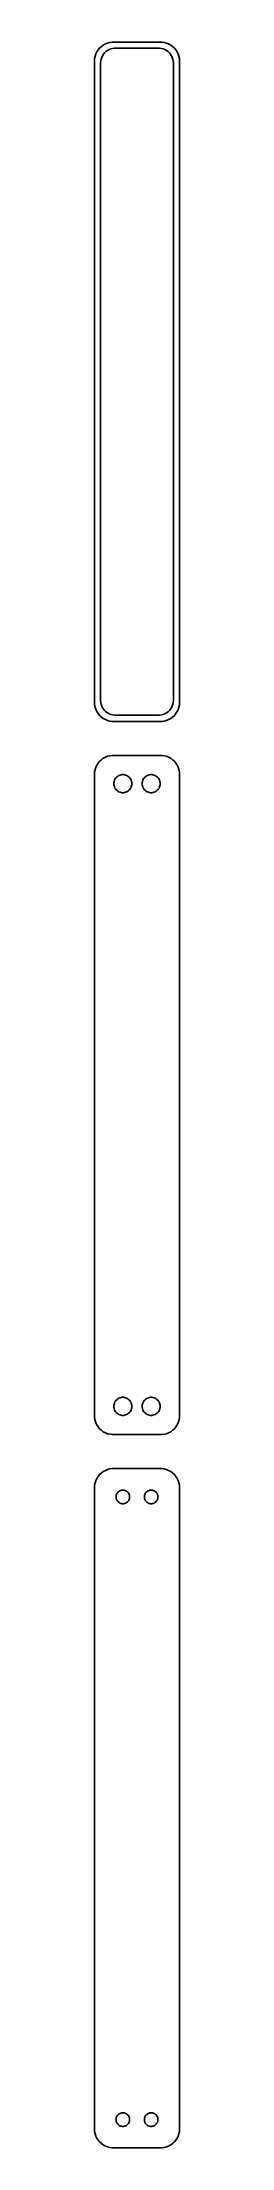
# Model space of a CAD drawing. Header units: metres. Extents: x -11 to 11, y 288 to 846.
import ezdxf

# ---------------------------------------------------------------- set-up
doc = ezdxf.new("R2010")
doc.units = ezdxf.units.M

msp = doc.modelspace()

# ---------------------------------------------------------------- linework, layer by layer
for p, q in [((-10.8989, 842.841), (-11.0929, 842.243)), ((-10.6315, 843.409), (-10.8989, 842.841)), ((-10.2951, 843.939), (-10.6315, 843.409)), ((-9.89484, 844.423), (-10.2951, 843.939)), ((-9.43712, 844.853), (-9.89484, 844.423)), ((-8.92912, 845.222), (-9.43712, 844.853)), ((-9.1436, 842.366), (-8.88301, 842.776)), ((-8.37889, 845.524), (-8.92912, 845.222)), ((-8.88301, 842.776), (-8.57301, 843.151)), ((-8.57301, 843.151), (-8.21851, 843.484)), ((-7.79507, 845.755), (-8.37889, 845.524)), ((-8.21851, 843.484), (-7.82506, 843.77)), ((-7.82506, 843.77), (-7.39888, 844.004)), ((-7.1869, 845.911), (-7.79507, 845.755)), ((-7.39888, 844.004), (-6.9467, 844.183)), ((-6.56395, 845.99), (-7.1869, 845.911)), ((-6.9467, 844.183), (-6.47565, 844.304)), ((6.56395, 845.99), (-6.56395, 845.99)), ((-6.47565, 844.304), (-5.99316, 844.365)), ((-5.99316, 844.365), (5.99316, 844.365)), ((5.99316, 844.365), (6.47565, 844.304)), ((6.47565, 844.304), (6.9467, 844.183)), ((7.1869, 845.911), (6.56395, 845.99)), ((6.9467, 844.183), (7.39888, 844.004)), ((7.79507, 845.755), (7.1869, 845.911)), ((7.39888, 844.004), (7.82506, 843.77)), ((8.37889, 845.524), (7.79507, 845.755)), ((7.82506, 843.77), (8.21851, 843.484)), ((8.21851, 843.484), (8.57301, 843.151)), ((8.92912, 845.222), (8.37889, 845.524)), ((8.57301, 843.151), (8.88301, 842.776)), ((8.88301, 842.776), (9.1436, 842.366)), ((9.43712, 844.853), (8.92912, 845.222)), ((9.89484, 844.423), (9.43712, 844.853)), ((10.2951, 843.939), (9.89484, 844.423)), ((10.6315, 843.409), (10.2951, 843.939)), ((10.8989, 842.841), (10.6315, 843.409)), ((11.0929, 842.243), (10.8989, 842.841)), ((-11.2106, 841.627), (-11.25, 841)), ((-11.25, 841), (-11.25, 671)), ((-11.0929, 842.243), (-11.2106, 841.627)), ((-9.62262, 840.5), (-9.59209, 840.985)), ((-9.62262, 671.5), (-9.62262, 840.5)), ((-9.59209, 840.985), (-9.50096, 841.463)), ((-9.50096, 841.463), (-9.35068, 841.926)), ((-9.35068, 841.926), (-9.1436, 842.366)), ((9.1436, 842.366), (9.35068, 841.926)), ((9.35068, 841.926), (9.50096, 841.463)), ((9.50096, 841.463), (9.59209, 840.985)), ((9.59209, 840.985), (9.62262, 840.5)), ((9.62262, 840.5), (9.62262, 671.5)), ((11.2106, 841.627), (11.0929, 842.243)), ((11.25, 841), (11.2106, 841.627)), ((11.25, 671), (11.25, 841)), ((-11.25, 671), (-11.2106, 670.373)), ((-11.2106, 670.373), (-11.0929, 669.757)), ((-11.0929, 669.757), (-10.8989, 669.159)), ((-9.59209, 671.015), (-9.62262, 671.5)), ((-9.50096, 670.537), (-9.59209, 671.015)), ((-9.35068, 670.074), (-9.50096, 670.537)), ((-9.1436, 669.634), (-9.35068, 670.074)), ((-8.88301, 669.224), (-9.1436, 669.634)), ((9.1436, 669.634), (8.88301, 669.224)), ((9.35068, 670.074), (9.1436, 669.634)), ((9.50096, 670.537), (9.35068, 670.074)), ((9.59209, 671.015), (9.50096, 670.537)), ((9.62262, 671.5), (9.59209, 671.015)), ((10.8989, 669.159), (11.0929, 669.757)), ((11.0929, 669.757), (11.2106, 670.373)), ((11.2106, 670.373), (11.25, 671)), ((-10.8989, 669.159), (-10.6315, 668.591)), ((-10.6315, 668.591), (-10.2951, 668.061)), ((-10.2951, 668.061), (-9.89484, 667.577)), ((-9.89484, 667.577), (-9.43712, 667.147)), ((-9.43712, 667.147), (-8.92912, 666.778)), ((-8.92912, 666.778), (-8.37889, 666.476)), ((-8.57301, 668.849), (-8.88301, 669.224)), ((-8.21851, 668.516), (-8.57301, 668.849)), ((-8.37889, 666.476), (-7.79507, 666.245)), ((-7.82506, 668.23), (-8.21851, 668.516)), ((-7.39888, 667.996), (-7.82506, 668.23)), ((-7.79507, 666.245), (-7.1869, 666.089)), ((-6.9467, 667.817), (-7.39888, 667.996)), ((-7.1869, 666.089), (-6.56395, 666.01)), ((-6.47565, 667.696), (-6.9467, 667.817)), ((-6.56395, 666.01), (6.56395, 666.01)), ((-5.99316, 667.635), (-6.47565, 667.696)), ((5.99316, 667.635), (-5.99316, 667.635)), ((6.47565, 667.696), (5.99316, 667.635)), ((6.9467, 667.817), (6.47565, 667.696)), ((6.56395, 666.01), (7.1869, 666.089)), ((7.39888, 667.996), (6.9467, 667.817)), ((7.1869, 666.089), (7.79507, 666.245)), ((7.82506, 668.23), (7.39888, 667.996)), ((7.79507, 666.245), (8.37889, 666.476)), ((8.21851, 668.516), (7.82506, 668.23)), ((8.57301, 668.849), (8.21851, 668.516)), ((8.37889, 666.476), (8.92912, 666.778)), ((8.88301, 669.224), (8.57301, 668.849)), ((8.92912, 666.778), (9.43712, 667.147)), ((9.43712, 667.147), (9.89484, 667.577)), ((9.89484, 667.577), (10.2951, 668.061)), ((10.2951, 668.061), (10.6315, 668.591)), ((10.6315, 668.591), (10.8989, 669.159)), ((-11.0929, 653.243), (-11.2106, 652.627)), ((-10.8989, 653.841), (-11.0929, 653.243)), ((-10.6315, 654.409), (-10.8989, 653.841)), ((-10.2951, 654.939), (-10.6315, 654.409)), ((-9.89484, 655.423), (-10.2951, 654.939)), ((-9.43712, 655.853), (-9.89484, 655.423)), ((-8.92912, 656.222), (-9.43712, 655.853)), ((-8.37889, 656.524), (-8.92912, 656.222)), ((-7.79507, 656.755), (-8.37889, 656.524)), ((-7.1869, 656.911), (-7.79507, 656.755)), ((-6.56395, 656.99), (-7.1869, 656.911)), ((6.56395, 656.99), (-6.56395, 656.99)), ((7.1869, 656.911), (6.56395, 656.99)), ((7.79507, 656.755), (7.1869, 656.911)), ((8.37889, 656.524), (7.79507, 656.755)), ((8.92912, 656.222), (8.37889, 656.524)), ((9.43712, 655.853), (8.92912, 656.222)), ((9.89484, 655.423), (9.43712, 655.853)), ((10.2951, 654.939), (9.89484, 655.423)), ((10.6315, 654.409), (10.2951, 654.939)), ((10.8989, 653.841), (10.6315, 654.409)), ((11.0929, 653.243), (10.8989, 653.841)), ((11.2106, 652.627), (11.0929, 653.243)), ((-11.2106, 652.627), (-11.25, 652)), ((-11.25, 652), (-11.25, 482)), ((-6.14999, 649.5), (-6.13107, 649.801)), ((-6.13107, 649.199), (-6.14999, 649.5)), ((-6.13107, 649.801), (-6.07458, 650.097)), ((-6.07458, 648.903), (-6.13107, 649.199)), ((-6.07458, 650.097), (-5.98146, 650.383)), ((-5.98146, 648.617), (-6.07458, 648.903)), ((-5.98146, 650.383), (-5.85313, 650.656)), ((-5.85313, 648.344), (-5.98146, 648.617)), ((-5.85313, 650.656), (-5.69164, 650.911)), ((-5.69164, 648.089), (-5.85313, 648.344)), ((-5.69164, 650.911), (-5.49951, 651.143)), ((-5.49951, 647.857), (-5.69164, 648.089)), ((-5.49951, 651.143), (-5.27982, 651.349)), ((-5.27982, 647.651), (-5.49951, 647.857)), ((-5.27982, 651.349), (-5.03598, 651.526)), ((-5.03598, 647.474), (-5.27982, 647.651)), ((-5.03598, 651.526), (-4.77187, 651.672)), ((-4.77187, 647.328), (-5.03598, 647.474)), ((-4.77187, 651.672), (-4.49164, 651.783)), ((-4.49164, 647.217), (-4.77187, 647.328)), ((-4.49164, 651.783), (-4.19971, 651.857)), ((-4.19971, 651.857), (-3.9007, 651.895)), ((-3.9007, 651.895), (-3.59929, 651.895)), ((-3.59929, 651.895), (-3.30028, 651.857)), ((-3.30028, 651.857), (-3.00835, 651.783)), ((-3.00835, 651.783), (-2.72812, 651.672)), ((-2.72812, 647.328), (-3.00835, 647.217)), ((-2.72812, 651.672), (-2.464, 651.526)), ((-2.464, 647.474), (-2.72812, 647.328)), ((-2.464, 651.526), (-2.22017, 651.349)), ((-2.22017, 647.651), (-2.464, 647.474)), ((-2.22017, 651.349), (-2.00047, 651.143)), ((-2.00047, 647.857), (-2.22017, 647.651)), ((-2.00047, 651.143), (-1.80835, 650.911)), ((-1.80835, 648.089), (-2.00047, 647.857)), ((-1.80835, 650.911), (-1.64685, 650.656)), ((-1.64685, 648.344), (-1.80835, 648.089)), ((-1.64685, 650.656), (-1.51852, 650.383)), ((-1.51852, 648.617), (-1.64685, 648.344)), ((-1.51852, 650.383), (-1.4254, 650.097)), ((-1.4254, 648.903), (-1.51852, 648.617)), ((-1.4254, 650.097), (-1.36891, 649.801)), ((-1.36891, 649.199), (-1.4254, 648.903)), ((-1.36891, 649.801), (-1.34999, 649.5)), ((-1.34999, 649.5), (-1.36891, 649.199)), ((1.34999, 649.5), (1.36891, 649.801)), ((1.36891, 649.199), (1.34999, 649.5)), ((1.36891, 649.801), (1.4254, 650.097)), ((1.4254, 648.903), (1.36891, 649.199)), ((1.4254, 650.097), (1.51852, 650.383)), ((1.51852, 648.617), (1.4254, 648.903)), ((1.51852, 650.383), (1.64685, 650.656)), ((1.64685, 648.344), (1.51852, 648.617)), ((1.64685, 650.656), (1.80835, 650.911)), ((1.80835, 648.089), (1.64685, 648.344)), ((1.80835, 650.911), (2.00047, 651.143)), ((2.00047, 647.857), (1.80835, 648.089)), ((2.00047, 651.143), (2.22017, 651.349)), ((2.22017, 647.651), (2.00047, 647.857)), ((2.22017, 651.349), (2.464, 651.526)), ((2.464, 647.474), (2.22017, 647.651)), ((2.464, 651.526), (2.72812, 651.672)), ((2.72812, 647.328), (2.464, 647.474)), ((2.72812, 651.672), (3.00835, 651.783)), ((3.00835, 647.217), (2.72812, 647.328)), ((3.00835, 651.783), (3.30028, 651.857)), ((3.30028, 651.857), (3.59929, 651.895)), ((3.59929, 651.895), (3.9007, 651.895)), ((3.9007, 651.895), (4.19971, 651.857)), ((4.19971, 651.857), (4.49164, 651.783)), ((4.49164, 651.783), (4.77187, 651.672)), ((4.77187, 647.328), (4.49164, 647.217)), ((4.77187, 651.672), (5.03598, 651.526)), ((5.03598, 647.474), (4.77187, 647.328)), ((5.03598, 651.526), (5.27982, 651.349)), ((5.27982, 647.651), (5.03598, 647.474)), ((5.27982, 651.349), (5.49951, 651.143)), ((5.49951, 647.857), (5.27982, 647.651)), ((5.49951, 651.143), (5.69164, 650.911)), ((5.69164, 648.089), (5.49951, 647.857)), ((5.69164, 650.911), (5.85313, 650.656)), ((5.85313, 648.344), (5.69164, 648.089)), ((5.85313, 650.656), (5.98146, 650.383)), ((5.98146, 648.617), (5.85313, 648.344)), ((5.98146, 650.383), (6.07458, 650.097)), ((6.07458, 648.903), (5.98146, 648.617)), ((6.07458, 650.097), (6.13107, 649.801)), ((6.13107, 649.199), (6.07458, 648.903)), ((6.13107, 649.801), (6.14999, 649.5)), ((6.14999, 649.5), (6.13107, 649.199)), ((11.25, 652), (11.2106, 652.627)), ((11.25, 482), (11.25, 652)), ((-4.19971, 647.143), (-4.49164, 647.217)), ((-3.9007, 647.105), (-4.19971, 647.143)), ((-3.59929, 647.105), (-3.9007, 647.105)), ((-3.30028, 647.143), (-3.59929, 647.105)), ((-3.00835, 647.217), (-3.30028, 647.143)), ((3.30028, 647.143), (3.00835, 647.217)), ((3.59929, 647.105), (3.30028, 647.143)), ((3.9007, 647.105), (3.59929, 647.105)), ((4.19971, 647.143), (3.9007, 647.105)), ((4.49164, 647.217), (4.19971, 647.143)), ((-5.98146, 485.383), (-5.85313, 485.656)), ((-5.85313, 485.656), (-5.69164, 485.911)), ((-5.69164, 485.911), (-5.49951, 486.143)), ((-5.49951, 486.143), (-5.27982, 486.349)), ((-5.27982, 486.349), (-5.03598, 486.526)), ((-5.03598, 486.526), (-4.77187, 486.672)), ((-4.77187, 486.672), (-4.49164, 486.783)), ((-4.49164, 486.783), (-4.19971, 486.857)), ((-4.19971, 486.857), (-3.9007, 486.895)), ((-3.9007, 486.895), (-3.59929, 486.895)), ((-3.59929, 486.895), (-3.30028, 486.857)), ((-3.30028, 486.857), (-3.00835, 486.783)), ((-3.00835, 486.783), (-2.72812, 486.672)), ((-2.72812, 486.672), (-2.464, 486.526)), ((-2.464, 486.526), (-2.22017, 486.349)), ((-2.22017, 486.349), (-2.00047, 486.143)), ((-2.00047, 486.143), (-1.80835, 485.911)), ((-1.80835, 485.911), (-1.64685, 485.656)), ((-1.64685, 485.656), (-1.51852, 485.383)), ((1.51852, 485.383), (1.64685, 485.656)), ((1.64685, 485.656), (1.80835, 485.911)), ((1.80835, 485.911), (2.00047, 486.143)), ((2.00047, 486.143), (2.22017, 486.349)), ((2.22017, 486.349), (2.464, 486.526)), ((2.464, 486.526), (2.72812, 486.672)), ((2.72812, 486.672), (3.00835, 486.783)), ((3.00835, 486.783), (3.30028, 486.857)), ((3.30028, 486.857), (3.59929, 486.895)), ((3.59929, 486.895), (3.9007, 486.895)), ((3.9007, 486.895), (4.19971, 486.857)), ((4.19971, 486.857), (4.49164, 486.783)), ((4.49164, 486.783), (4.77187, 486.672)), ((4.77187, 486.672), (5.03598, 486.526)), ((5.03598, 486.526), (5.27982, 486.349)), ((5.27982, 486.349), (5.49951, 486.143)), ((5.49951, 486.143), (5.69164, 485.911)), ((5.69164, 485.911), (5.85313, 485.656)), ((5.85313, 485.656), (5.98146, 485.383)), ((-11.25, 482), (-11.2106, 481.373)), ((-11.2106, 481.373), (-11.0929, 480.757)), ((-11.0929, 480.757), (-10.8989, 480.159)), ((-10.8989, 480.159), (-10.6315, 479.591)), ((-6.14999, 484.5), (-6.13107, 484.801)), ((-6.13107, 484.199), (-6.14999, 484.5)), ((-6.13107, 484.801), (-6.07458, 485.097)), ((-6.07458, 483.903), (-6.13107, 484.199)), ((-6.07458, 485.097), (-5.98146, 485.383)), ((-5.98146, 483.617), (-6.07458, 483.903)), ((-5.85313, 483.344), (-5.98146, 483.617)), ((-5.69164, 483.089), (-5.85313, 483.344)), ((-5.49951, 482.857), (-5.69164, 483.089)), ((-5.27982, 482.651), (-5.49951, 482.857)), ((-5.03598, 482.474), (-5.27982, 482.651)), ((-4.77187, 482.328), (-5.03598, 482.474)), ((-4.49164, 482.217), (-4.77187, 482.328)), ((-4.19971, 482.143), (-4.49164, 482.217)), ((-3.9007, 482.105), (-4.19971, 482.143)), ((-3.59929, 482.105), (-3.9007, 482.105)), ((-3.30028, 482.143), (-3.59929, 482.105)), ((-3.00835, 482.217), (-3.30028, 482.143)), ((-2.72812, 482.328), (-3.00835, 482.217)), ((-2.464, 482.474), (-2.72812, 482.328)), ((-2.22017, 482.651), (-2.464, 482.474)), ((-2.00047, 482.857), (-2.22017, 482.651)), ((-1.80835, 483.089), (-2.00047, 482.857)), ((-1.64685, 483.344), (-1.80835, 483.089)), ((-1.51852, 483.617), (-1.64685, 483.344)), ((-1.51852, 485.383), (-1.4254, 485.097)), ((-1.4254, 483.903), (-1.51852, 483.617)), ((-1.4254, 485.097), (-1.36891, 484.801)), ((-1.36891, 484.199), (-1.4254, 483.903)), ((-1.36891, 484.801), (-1.34999, 484.5)), ((-1.34999, 484.5), (-1.36891, 484.199)), ((1.34999, 484.5), (1.36891, 484.801)), ((1.36891, 484.199), (1.34999, 484.5)), ((1.36891, 484.801), (1.4254, 485.097)), ((1.4254, 483.903), (1.36891, 484.199)), ((1.4254, 485.097), (1.51852, 485.383)), ((1.51852, 483.617), (1.4254, 483.903)), ((1.64685, 483.344), (1.51852, 483.617)), ((1.80835, 483.089), (1.64685, 483.344)), ((2.00047, 482.857), (1.80835, 483.089)), ((2.22017, 482.651), (2.00047, 482.857)), ((2.464, 482.474), (2.22017, 482.651)), ((2.72812, 482.328), (2.464, 482.474)), ((3.00835, 482.217), (2.72812, 482.328)), ((3.30028, 482.143), (3.00835, 482.217)), ((3.59929, 482.105), (3.30028, 482.143)), ((3.9007, 482.105), (3.59929, 482.105)), ((4.19971, 482.143), (3.9007, 482.105)), ((4.49164, 482.217), (4.19971, 482.143)), ((4.77187, 482.328), (4.49164, 482.217)), ((5.03598, 482.474), (4.77187, 482.328)), ((5.27982, 482.651), (5.03598, 482.474)), ((5.49951, 482.857), (5.27982, 482.651)), ((5.69164, 483.089), (5.49951, 482.857)), ((5.85313, 483.344), (5.69164, 483.089)), ((5.98146, 483.617), (5.85313, 483.344)), ((5.98146, 485.383), (6.07458, 485.097)), ((6.07458, 483.903), (5.98146, 483.617)), ((6.07458, 485.097), (6.13107, 484.801)), ((6.13107, 484.199), (6.07458, 483.903)), ((6.13107, 484.801), (6.14999, 484.5)), ((6.14999, 484.5), (6.13107, 484.199)), ((10.6315, 479.591), (10.8989, 480.159)), ((10.8989, 480.159), (11.0929, 480.757)), ((11.0929, 480.757), (11.2106, 481.373)), ((11.2106, 481.373), (11.25, 482)), ((-10.6315, 479.591), (-10.2951, 479.061)), ((-10.2951, 479.061), (-9.89484, 478.577)), ((-9.89484, 478.577), (-9.43712, 478.147)), ((-9.43712, 478.147), (-8.92912, 477.778)), ((-8.92912, 477.778), (-8.37889, 477.476)), ((-8.37889, 477.476), (-7.79507, 477.245)), ((-7.79507, 477.245), (-7.1869, 477.089)), ((-7.1869, 477.089), (-6.56395, 477.01)), ((-6.56395, 477.01), (6.56395, 477.01)), ((6.56395, 477.01), (7.1869, 477.089)), ((7.1869, 477.089), (7.79507, 477.245)), ((7.79507, 477.245), (8.37889, 477.476)), ((8.37889, 477.476), (8.92912, 477.778)), ((8.92912, 477.778), (9.43712, 478.147)), ((9.43712, 478.147), (9.89484, 478.577)), ((9.89484, 478.577), (10.2951, 479.061)), ((10.2951, 479.061), (10.6315, 479.591)), ((-11.2106, 463.627), (-11.25, 463)), ((-11.0929, 464.243), (-11.2106, 463.627)), ((-10.8989, 464.841), (-11.0929, 464.243)), ((-10.6315, 465.409), (-10.8989, 464.841)), ((-10.2951, 465.939), (-10.6315, 465.409)), ((-9.89484, 466.423), (-10.2951, 465.939)), ((-9.43712, 466.853), (-9.89484, 466.423)), ((-8.92912, 467.222), (-9.43712, 466.853)), ((-8.37889, 467.524), (-8.92912, 467.222)), ((-7.79507, 467.755), (-8.37889, 467.524)), ((-7.1869, 467.911), (-7.79507, 467.755)), ((-6.56395, 467.99), (-7.1869, 467.911)), ((6.56395, 467.99), (-6.56395, 467.99)), ((7.1869, 467.911), (6.56395, 467.99)), ((7.79507, 467.755), (7.1869, 467.911)), ((8.37889, 467.524), (7.79507, 467.755)), ((8.92912, 467.222), (8.37889, 467.524)), ((9.43712, 466.853), (8.92912, 467.222)), ((9.89484, 466.423), (9.43712, 466.853)), ((10.2951, 465.939), (9.89484, 466.423)), ((10.6315, 465.409), (10.2951, 465.939)), ((10.8989, 464.841), (10.6315, 465.409)), ((11.0929, 464.243), (10.8989, 464.841)), ((11.2106, 463.627), (11.0929, 464.243)), ((11.25, 463), (11.2106, 463.627)), ((-11.25, 463), (-11.25, 293)), ((-5.54999, 460.5), (-5.5358, 460.726)), ((-5.5358, 460.274), (-5.54999, 460.5)), ((-5.5358, 460.726), (-5.49344, 460.948)), ((-5.49344, 460.052), (-5.5358, 460.274)), ((-5.49344, 460.948), (-5.42358, 461.163)), ((-5.42358, 459.837), (-5.49344, 460.052)), ((-5.42358, 461.163), (-5.32735, 461.367)), ((-5.32735, 459.633), (-5.42358, 459.837)), ((-5.32735, 461.367), (-5.20622, 461.558)), ((-5.20622, 459.442), (-5.32735, 459.633)), ((-5.20622, 461.558), (-5.06213, 461.732)), ((-5.06213, 459.268), (-5.20622, 459.442)), ((-5.06213, 461.732), (-4.89735, 461.887)), ((-4.89735, 459.113), (-5.06213, 459.268)), ((-4.89735, 461.887), (-4.71448, 462.02)), ((-4.71448, 458.98), (-4.89735, 459.113)), ((-4.71448, 462.02), (-4.51639, 462.129)), ((-4.51639, 458.871), (-4.71448, 458.98)), ((-4.51639, 462.129), (-4.30623, 462.212)), ((-4.30623, 458.788), (-4.51639, 458.871)), ((-4.30623, 462.212), (-4.08728, 462.268)), ((-4.08728, 458.732), (-4.30623, 458.788)), ((-4.08728, 462.268), (-3.86302, 462.296)), ((-3.86302, 458.704), (-4.08728, 458.732)), ((-3.86302, 462.296), (-3.63696, 462.296)), ((-3.63696, 458.704), (-3.86302, 458.704)), ((-3.63696, 462.296), (-3.4127, 462.268)), ((-3.4127, 458.732), (-3.63696, 458.704)), ((-3.4127, 462.268), (-3.19376, 462.212)), ((-3.19376, 458.788), (-3.4127, 458.732)), ((-3.19376, 462.212), (-2.9836, 462.129)), ((-2.9836, 458.871), (-3.19376, 458.788)), ((-2.9836, 462.129), (-2.78551, 462.02)), ((-2.78551, 458.98), (-2.9836, 458.871)), ((-2.78551, 462.02), (-2.60263, 461.887)), ((-2.60263, 459.113), (-2.78551, 458.98)), ((-2.60263, 461.887), (-2.43785, 461.732)), ((-2.43785, 459.268), (-2.60263, 459.113)), ((-2.43785, 461.732), (-2.29376, 461.558)), ((-2.29376, 459.442), (-2.43785, 459.268)), ((-2.29376, 461.558), (-2.17264, 461.367)), ((-2.17264, 459.633), (-2.29376, 459.442)), ((-2.17264, 461.367), (-2.0764, 461.163)), ((-2.0764, 459.837), (-2.17264, 459.633)), ((-2.0764, 461.163), (-2.00655, 460.948)), ((-2.00655, 460.052), (-2.0764, 459.837)), ((-2.00655, 460.948), (-1.96419, 460.726)), ((-1.96419, 460.274), (-2.00655, 460.052)), ((-1.96419, 460.726), (-1.95, 460.5)), ((-1.95, 460.5), (-1.96419, 460.274)), ((1.95, 460.5), (1.96419, 460.726)), ((1.96419, 460.274), (1.95, 460.5)), ((1.96419, 460.726), (2.00655, 460.948)), ((2.00655, 460.052), (1.96419, 460.274)), ((2.00655, 460.948), (2.0764, 461.163)), ((2.0764, 459.837), (2.00655, 460.052)), ((2.0764, 461.163), (2.17264, 461.367)), ((2.17264, 459.633), (2.0764, 459.837)), ((2.17264, 461.367), (2.29376, 461.558)), ((2.29376, 459.442), (2.17264, 459.633)), ((2.29376, 461.558), (2.43785, 461.732)), ((2.43785, 459.268), (2.29376, 459.442)), ((2.43785, 461.732), (2.60263, 461.887)), ((2.60263, 459.113), (2.43785, 459.268)), ((2.60263, 461.887), (2.78551, 462.02)), ((2.78551, 458.98), (2.60263, 459.113)), ((2.78551, 462.02), (2.9836, 462.129)), ((2.9836, 458.871), (2.78551, 458.98)), ((2.9836, 462.129), (3.19376, 462.212)), ((3.19376, 458.788), (2.9836, 458.871)), ((3.19376, 462.212), (3.4127, 462.268)), ((3.4127, 458.732), (3.19376, 458.788)), ((3.4127, 462.268), (3.63696, 462.296)), ((3.63696, 458.704), (3.4127, 458.732)), ((3.63696, 462.296), (3.86302, 462.296)), ((3.86302, 458.704), (3.63696, 458.704)), ((3.86302, 462.296), (4.08728, 462.268)), ((4.08728, 458.732), (3.86302, 458.704)), ((4.08728, 462.268), (4.30623, 462.212)), ((4.30623, 458.788), (4.08728, 458.732)), ((4.30623, 462.212), (4.51639, 462.129)), ((4.51639, 458.871), (4.30623, 458.788)), ((4.51639, 462.129), (4.71448, 462.02)), ((4.71448, 458.98), (4.51639, 458.871)), ((4.71448, 462.02), (4.89735, 461.887)), ((4.89735, 459.113), (4.71448, 458.98)), ((4.89735, 461.887), (5.06213, 461.732)), ((5.06213, 459.268), (4.89735, 459.113)), ((5.06213, 461.732), (5.20622, 461.558)), ((5.20622, 459.442), (5.06213, 459.268)), ((5.20622, 461.558), (5.32735, 461.367)), ((5.32735, 459.633), (5.20622, 459.442)), ((5.32735, 461.367), (5.42358, 461.163)), ((5.42358, 459.837), (5.32735, 459.633)), ((5.42358, 461.163), (5.49344, 460.948)), ((5.49344, 460.052), (5.42358, 459.837)), ((5.49344, 460.948), (5.5358, 460.726)), ((5.5358, 460.274), (5.49344, 460.052)), ((5.5358, 460.726), (5.54999, 460.5)), ((5.54999, 460.5), (5.5358, 460.274)), ((11.25, 293), (11.25, 463)), ((-5.5358, 295.726), (-5.49344, 295.948)), ((-5.49344, 295.948), (-5.42358, 296.163)), ((-5.42358, 296.163), (-5.32735, 296.367)), ((-5.32735, 296.367), (-5.20622, 296.558)), ((-5.20622, 296.558), (-5.06213, 296.732)), ((-5.06213, 296.732), (-4.89735, 296.887)), ((-4.89735, 296.887), (-4.71448, 297.02)), ((-4.71448, 297.02), (-4.51639, 297.129)), ((-4.51639, 297.129), (-4.30623, 297.212)), ((-4.30623, 297.212), (-4.08728, 297.268)), ((-4.08728, 297.268), (-3.86302, 297.296)), ((-3.86302, 297.296), (-3.63696, 297.296)), ((-3.63696, 297.296), (-3.4127, 297.268)), ((-3.4127, 297.268), (-3.19376, 297.212)), ((-3.19376, 297.212), (-2.9836, 297.129)), ((-2.9836, 297.129), (-2.78551, 297.02)), ((-2.78551, 297.02), (-2.60263, 296.887)), ((-2.60263, 296.887), (-2.43785, 296.732)), ((-2.43785, 296.732), (-2.29376, 296.558)), ((-2.29376, 296.558), (-2.17264, 296.367)), ((-2.17264, 296.367), (-2.0764, 296.163)), ((-2.0764, 296.163), (-2.00655, 295.948)), ((-2.00655, 295.948), (-1.96419, 295.726)), ((1.96419, 295.726), (2.00655, 295.948)), ((2.00655, 295.948), (2.0764, 296.163)), ((2.0764, 296.163), (2.17264, 296.367)), ((2.17264, 296.367), (2.29376, 296.558)), ((2.29376, 296.558), (2.43785, 296.732)), ((2.43785, 296.732), (2.60263, 296.887)), ((2.60263, 296.887), (2.78551, 297.02)), ((2.78551, 297.02), (2.9836, 297.129)), ((2.9836, 297.129), (3.19376, 297.212)), ((3.19376, 297.212), (3.4127, 297.268)), ((3.4127, 297.268), (3.63696, 297.296)), ((3.63696, 297.296), (3.86302, 297.296)), ((3.86302, 297.296), (4.08728, 297.268)), ((4.08728, 297.268), (4.30623, 297.212)), ((4.30623, 297.212), (4.51639, 297.129)), ((4.51639, 297.129), (4.71448, 297.02)), ((4.71448, 297.02), (4.89735, 296.887)), ((4.89735, 296.887), (5.06213, 296.732)), ((5.06213, 296.732), (5.20622, 296.558)), ((5.20622, 296.558), (5.32735, 296.367)), ((5.32735, 296.367), (5.42358, 296.163)), ((5.42358, 296.163), (5.49344, 295.948)), ((5.49344, 295.948), (5.5358, 295.726)), ((-11.25, 293), (-11.2106, 292.373)), ((-11.2106, 292.373), (-11.0929, 291.757)), ((-11.0929, 291.757), (-10.8989, 291.159)), ((-10.8989, 291.159), (-10.6315, 290.591)), ((-10.6315, 290.591), (-10.2951, 290.061)), ((-5.54999, 295.5), (-5.5358, 295.726)), ((-5.5358, 295.274), (-5.54999, 295.5)), ((-5.49344, 295.052), (-5.5358, 295.274)), ((-5.42358, 294.837), (-5.49344, 295.052)), ((-5.32735, 294.633), (-5.42358, 294.837)), ((-5.20622, 294.442), (-5.32735, 294.633)), ((-5.06213, 294.268), (-5.20622, 294.442)), ((-4.89735, 294.113), (-5.06213, 294.268)), ((-4.71448, 293.98), (-4.89735, 294.113)), ((-4.51639, 293.871), (-4.71448, 293.98)), ((-4.30623, 293.788), (-4.51639, 293.871)), ((-4.08728, 293.732), (-4.30623, 293.788)), ((-3.86302, 293.704), (-4.08728, 293.732)), ((-3.63696, 293.704), (-3.86302, 293.704)), ((-3.4127, 293.732), (-3.63696, 293.704)), ((-3.19376, 293.788), (-3.4127, 293.732)), ((-2.9836, 293.871), (-3.19376, 293.788)), ((-2.78551, 293.98), (-2.9836, 293.871)), ((-2.60263, 294.113), (-2.78551, 293.98)), ((-2.43785, 294.268), (-2.60263, 294.113)), ((-2.29376, 294.442), (-2.43785, 294.268)), ((-2.17264, 294.633), (-2.29376, 294.442)), ((-2.0764, 294.837), (-2.17264, 294.633)), ((-2.00655, 295.052), (-2.0764, 294.837)), ((-1.96419, 295.274), (-2.00655, 295.052)), ((-1.96419, 295.726), (-1.95, 295.5)), ((-1.95, 295.5), (-1.96419, 295.274)), ((1.95, 295.5), (1.96419, 295.726)), ((1.96419, 295.274), (1.95, 295.5)), ((2.00655, 295.052), (1.96419, 295.274)), ((2.0764, 294.837), (2.00655, 295.052)), ((2.17264, 294.633), (2.0764, 294.837)), ((2.29376, 294.442), (2.17264, 294.633)), ((2.43785, 294.268), (2.29376, 294.442)), ((2.60263, 294.113), (2.43785, 294.268)), ((2.78551, 293.98), (2.60263, 294.113)), ((2.9836, 293.871), (2.78551, 293.98)), ((3.19376, 293.788), (2.9836, 293.871)), ((3.4127, 293.732), (3.19376, 293.788)), ((3.63696, 293.704), (3.4127, 293.732)), ((3.86302, 293.704), (3.63696, 293.704)), ((4.08728, 293.732), (3.86302, 293.704)), ((4.30623, 293.788), (4.08728, 293.732)), ((4.51639, 293.871), (4.30623, 293.788)), ((4.71448, 293.98), (4.51639, 293.871)), ((4.89735, 294.113), (4.71448, 293.98)), ((5.06213, 294.268), (4.89735, 294.113)), ((5.20622, 294.442), (5.06213, 294.268)), ((5.32735, 294.633), (5.20622, 294.442)), ((5.42358, 294.837), (5.32735, 294.633)), ((5.49344, 295.052), (5.42358, 294.837)), ((5.5358, 295.274), (5.49344, 295.052)), ((5.5358, 295.726), (5.54999, 295.5)), ((5.54999, 295.5), (5.5358, 295.274)), ((10.2951, 290.061), (10.6315, 290.591)), ((10.6315, 290.591), (10.8989, 291.159)), ((10.8989, 291.159), (11.0929, 291.757)), ((11.0929, 291.757), (11.2106, 292.373)), ((11.2106, 292.373), (11.25, 293)), ((-10.2951, 290.061), (-9.89484, 289.577)), ((-9.89484, 289.577), (-9.43712, 289.147)), ((-9.43712, 289.147), (-8.92912, 288.778)), ((-8.92912, 288.778), (-8.37889, 288.476)), ((-8.37889, 288.476), (-7.79507, 288.245)), ((-7.79507, 288.245), (-7.1869, 288.089)), ((-7.1869, 288.089), (-6.56395, 288.01)), ((-6.56395, 288.01), (6.56395, 288.01)), ((6.56395, 288.01), (7.1869, 288.089)), ((7.1869, 288.089), (7.79507, 288.245)), ((7.79507, 288.245), (8.37889, 288.476)), ((8.37889, 288.476), (8.92912, 288.778)), ((8.92912, 288.778), (9.43712, 289.147)), ((9.43712, 289.147), (9.89484, 289.577)), ((9.89484, 289.577), (10.2951, 290.061))]:
    msp.add_line(p, q)

doc.saveas('drawing.dxf')
